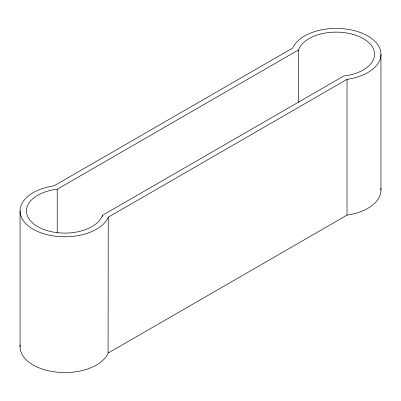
<?xml version="1.0" encoding="UTF-8"?>
<svg xmlns="http://www.w3.org/2000/svg" width="401" height="401" viewBox="0 0 401 401"><rect width="100%" height="100%" fill="white"/><g stroke="black" fill="none" stroke-linecap="round" stroke-linejoin="round"><path stroke-width="0.6" d="M102.43 215.342L101.889 216.675A38.376 22.155 0 0 1 74.756 232.344L72.31 232.675A38.376 22.155 0 0 1 27.188 206.62L27.759 205.207A38.376 22.155 0 0 1 54.892 189.543L57.208 189.232L298.57 49.879L299.111 48.546A38.376 22.155 0 0 1 363.311 38.611A38.376 22.155 0 0 1 346.108 75.679L343.792 75.989L102.43 215.342L102.43 216.595M108.245 217.207L108.075 217.633A44.777 25.849 0 0 1 76.411 235.913L73.558 236.294A44.777 25.849 0 0 1 20.912 205.898L21.574 204.254A44.777 25.849 0 0 1 53.238 185.974L53.975 185.874L292.755 48.015L292.925 47.589A44.777 25.849 0 0 1 367.837 36A44.777 25.849 0 0 1 347.762 79.248L347.025 79.348L108.245 217.207L108.075 353.411A44.777 25.849 0 0 1 76.411 371.692L73.558 372.073A44.777 25.849 0 0 1 20.145 345.03M108.245 352.985L347.025 215.126L347.762 215.026A44.777 25.849 0 0 0 380.855 188.365M380.95 54.28L380.95 190.059M347.025 79.348L347.025 215.126M298.57 49.879L298.57 102.44M57.208 189.232L57.208 233.031M20.05 210.941L20.05 346.72"/></g></svg>
